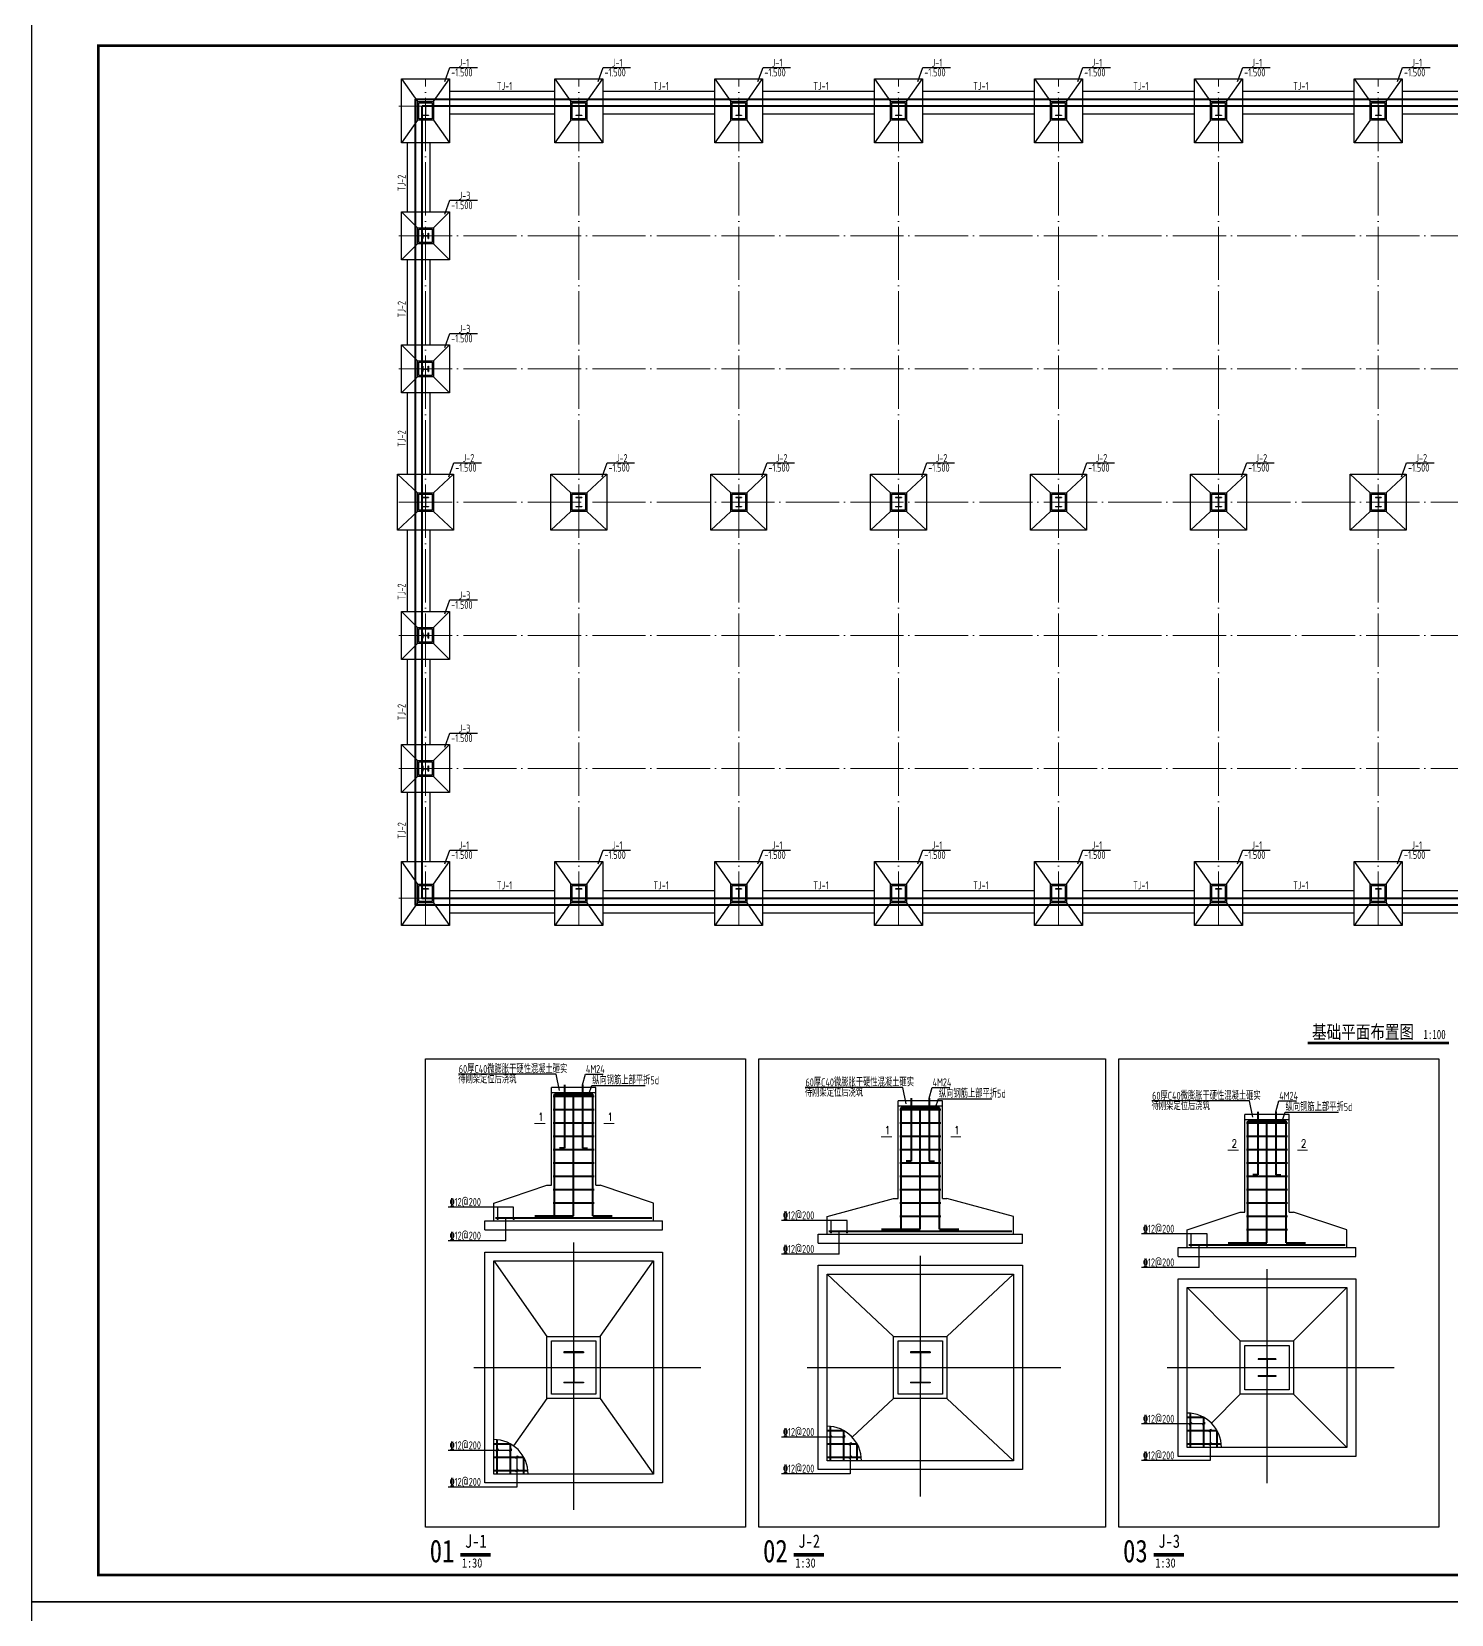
# Model space of a CAD drawing. Extents: x 4043574 to 4201224, y -1031091 to -644991.
# Drawn here: x 4043574 to 4096842, y -793966 to -734566 of the extents above; entities that cross this region are included whole.
import ezdxf

# ---------------------------------------------------------------- set-up
doc = ezdxf.new("R2010")
doc.units = 0
doc.header["$LTSCALE"] = 1000
doc.header["$MEASUREMENT"] = 0
doc.linetypes.add('DOTE', pattern=[2.42, 2, -0.2, 0.02, -0.2])
for name, color, linetype in [('DIM_SYMB', 3, 'Continuous'), ('PUB_TEXT', 7, 'Continuous'), ('PUB_TITLE', 4, 'Continuous'), ('WALL', 9, 'Continuous'), ('字符串标注', 253, 'Continuous'), ('层10', 253, 'Continuous'), ('柱构件', 2, 'Continuous'), ('楼板负筋文字', 7, 'Continuous'), ('轴线__点划线', 253, 'Continuous'), ('钢筋标注', 253, 'Continuous')]:
    doc.layers.add(name, color=color, linetype=linetype)
doc.layers.add('DOTE', color=1, linetype='DOTE', lineweight=13)
doc.styles.add('BIANHAO', font='SIMHEI.TTF', dxfattribs={"width": 0.8})
doc.styles.add('BILI', font='SIMHEI.TTF', dxfattribs={"width": 0.7, "height": 350})
doc.styles.add('GBSTYLE', font='SIMPLEX.shx', dxfattribs={"width": 0.7, "bigfont": 'HZTXT.shx'})
doc.styles.add('TSSD', font='tssdeng.shx', dxfattribs={"width": 0.7, "height": 300, "bigfont": 'tssdchn.shx'})
doc.styles.add('TUMING', font='SimSun.ttf', dxfattribs={"width": 0.8, "height": 400})

# ---------------------------------------------------------------- blocks, each defined once
blk = doc.blocks.new('J-2')
for points in [[(-1017, 3096, -1), (-993, 3096, -1)], [(-837, 3096, -1), (-813, 3096, -1)]]:
    blk.add_hatch(color=1).paths.add_polyline_path(points)
for p, q in [((-250, 3477, 0), (-250, 4577, 0)), ((250, 4577, 0), (-250, 4577, 0)), ((250, 4517, 0), (-250, 4517, 0)), ((250, 3477, 0), (250, 4577, 0)), ((-1050, 3277, 0), (-300, 3477, 0)), ((-300, 3477, 0), (-250, 3477, 0)), ((250, 3477, 0), (300, 3477, 0)), ((1050, 3277, 0), (300, 3477, 0)), ((-825, 3231, 0), (-1562, 3231, 0)), ((-1050, 3077, 0), (-1050, 3277, 0)), ((-1005, 3097, 0), (-1005, 3231, 0)), ((-825, 3097, 0), (-825, 3231, 0)), ((1050, 3077, 0), (1050, 3277, 0)), ((-1150, 2977, 0), (-1150, 3077, 0)), ((-1150, 3077, 0), (1150, 3077, 0)), ((-912, 2852, 0), (-912, 3109, 0)), ((1150, 2977, 0), (1150, 3077, 0)), ((-912, 2852, 0), (-1562, 2852, 0)), ((-1150, 2977, 0), (1150, 2977, 0)), ((-1050, 2626, 0), (-300, 1926, 0)), ((300, 1926, 0), (1050, 2626, 0)), ((-300, 1226, 0), (-766, 790, 0)), ((300, 1226, 0), (1050, 526, 0)), ((-996, 806, 0), (-1024, 778, 0)), ((-846, 806, 0), (-874, 778, 0)), ((-776, 730, 0), (-805, 702, 0)), ((-790, 731, 0), (-790, 379, 0)), ((-776, 580, 0), (-805, 552, 0))]:
    blk.add_line(p, q)
at = {"color": 1, "lineweight": 40}
for p, q in [((-230, 4480, 0), (230, 4480, 0)), ((-215, 3132, 0), (-215, 4502, 0)), ((-215, 4502, 0), (215, 4502, 0)), ((-101, 4607, 0), (-101, 3897, 0)), ((0, 3132, 0), (0, 4502, 0)), ((101, 4607, 0), (101, 3897, 0)), ((215, 3132, 0), (215, 4502, 0)), ((-230, 4330, 0), (230, 4330, 0)), ((-230, 4180, 0), (230, 4180, 0)), ((-230, 4030, 0), (230, 4030, 0)), ((-230, 3880, 0), (230, 3880, 0)), ((-101, 3897, 0), (-158, 3897, 0)), ((101, 3897, 0), (158, 3897, 0)), ((-230, 3730, 0), (230, 3730, 0)), ((-230, 3580, 0), (230, 3580, 0)), ((-230, 3430, 0), (230, 3430, 0)), ((-230, 3280, 0), (230, 3280, 0)), ((-1030, 3109, 0), (1032, 3109, 0)), ((-435, 3132, 0), (-215, 3132, 0)), ((-220, 3132, 0), (0, 3132, 0)), ((215, 3132, 0), (435, 3132, 0)), ((-1010, 526, 0), (-1010, 911, 0)), ((-1050, 866, 0), (-863, 866, 0)), ((-1050, 716, 0), (-712, 716, 0)), ((-860, 526, 0), (-860, 864, 0)), ((-1050, 566, 0), (-664, 566, 0)), ((-710, 526, 0), (-710, 712, 0))]:
    blk.add_line(p, q, dxfattribs=at)
at = {"ltscale": 50, "const_width": 11.3, "elevation": 0}
for points in [[(-441, 4173), (-320, 4173)], [(340, 4173), (460, 4173)]]:
    blk.add_lwpolyline(points, dxfattribs=at)
at = {"elevation": 0}
for points in [[(-300, 1926), (300, 1926), (300, 1226), (-300, 1226)], [(-250, 1876), (250, 1876), (250, 1276), (-250, 1276)]]:
    blk.add_lwpolyline(points, close=True, dxfattribs=at)
blk.add_arc((-1050, 526, 0), 388, 0, 90)
at = {"layer": '字符串标注'}
for p, q in [((-160, 4545, 0), (-195, 4728, 0)), ((101, 4607, 0), (135, 4728, 0)), ((172, 4502, 0), (205, 4602, 0))]:
    blk.add_line(p, q, dxfattribs=at)
at = {"layer": '层10', "elevation": 0}
for points in [[(-1150, 2726), (1150, 2726), (1150, 426), (-1150, 426)], [(-1050, 2626), (1050, 2626), (1050, 526), (-1050, 526)]]:
    blk.add_lwpolyline(points, close=True, dxfattribs=at)
at = {"layer": '柱构件'}
for p, q in [((110, 1751, 0), (-110, 1751, 0)), ((-110, 1751, 0), (110, 1751, 0)), ((-110, 1751, 0), (-110, 1741, 0)), ((-3, 1741, 0), (-110, 1741, 0)), ((-3, 1741, 0), (-3, 1411, 0)), ((110, 1741, 0), (3, 1741, 0)), ((3, 1741, 0), (3, 1411, 0)), ((110, 1751, 0), (110, 1741, 0)), ((-110, 1411, 0), (-3, 1411, 0)), ((-110, 1411, 0), (-110, 1401, 0)), ((110, 1401, 0), (-110, 1401, 0)), ((3, 1411, 0), (110, 1411, 0)), ((110, 1411, 0), (110, 1401, 0))]:
    blk.add_line(p, q, dxfattribs=at)
at = {"layer": '轴线__点划线', "color": 1, "ltscale": 0.05}
for p, q in [((0, 2833, 0), (0, 124, 0)), ((-1274, 1576, 0), (1583, 1576, 0))]:
    blk.add_line(p, q, dxfattribs=at)
at = {"layer": '钢筋标注'}
for p, q in [((-195, 4728, 0), (-1295, 4728, 0)), ((135, 4728, 0), (331, 4728, 0)), ((205, 4602, 0), (805, 4602, 0)), ((-847, 792, 0), (-1562, 792, 0)), ((-790, 379, 0), (-1562, 379, 0))]:
    blk.add_line(p, q, dxfattribs=at)
at = {"ltscale": 50, "style": 'GBSTYLE', "width": 0.8}
for p in [(-398, 4203, 0), (382, 4203, 0)]:
    blk.add_text('1', height=90, dxfattribs=at).set_placement(p)
at = {"layer": '钢筋标注', "style": 'TSSD', "width": 0.7}
for s, p in [('60厚C40微膨胀干硬性混凝土砸实', (-1293, 4741, 0)), ('4M24', (138, 4741, 0)), ('待刚架定位后浇筑', (-1299, 4626, 0)), ('纵向钢筋上部平折5d', (209, 4615, 0)), ('\x8412@200', (-1544, 3244, 0)), ('\x8412@200', (-1544, 2865, 0)), ('\x8412@200', (-1544, 804, 0)), ('\x8412@200', (-1544, 392, 0))]:
    blk.add_text(s, height=90, dxfattribs=at).set_placement(p)
blk = doc.blocks.new('J-1')
for points in [[(-867, 3396, -1), (-843, 3396, -1)], [(-687, 3396, -1), (-663, 3396, -1)]]:
    blk.add_hatch(color=1).paths.add_polyline_path(points)
for p, q in [((-250, 3777, 0), (-250, 4877, 0)), ((250, 4877, 0), (-250, 4877, 0)), ((250, 4817, 0), (-250, 4817, 0)), ((250, 3777, 0), (250, 4877, 0)), ((-900, 3577, 0), (-300, 3777, 0)), ((-300, 3777, 0), (-250, 3777, 0)), ((250, 3777, 0), (300, 3777, 0)), ((900, 3577, 0), (300, 3777, 0)), ((-900, 3377, 0), (-900, 3577, 0)), ((900, 3377, 0), (900, 3577, 0)), ((-675, 3531, 0), (-1412, 3531, 0)), ((-855, 3397, 0), (-855, 3531, 0)), ((-762, 3152, 0), (-762, 3409, 0)), ((-675, 3397, 0), (-675, 3531, 0)), ((-1000, 3277, 0), (-1000, 3377, 0)), ((-1000, 3377, 0), (1000, 3377, 0)), ((-1000, 3277, 0), (1000, 3277, 0)), ((1000, 3277, 0), (1000, 3377, 0)), ((-762, 3152, 0), (-1412, 3152, 0)), ((-900, 2926, 0), (-300, 2076, 0)), ((300, 2076, 0), (900, 2926, 0)), ((-300, 1376, 0), (-676, 843, 0)), ((300, 1376, 0), (900, 526, 0)), ((-846, 806, 0), (-874, 778, 0)), ((-696, 806, 0), (-724, 778, 0)), ((-626, 730, 0), (-655, 702, 0)), ((-640, 731, 0), (-640, 379, 0)), ((-626, 580, 0), (-655, 552, 0))]:
    blk.add_line(p, q)
at = {"color": 1, "lineweight": 40}
for p, q in [((-101, 4907, 0), (-101, 4197, 0)), ((101, 4907, 0), (101, 4197, 0)), ((-230, 4780, 0), (230, 4780, 0)), ((-215, 3432, 0), (-215, 4802, 0)), ((-215, 4802, 0), (215, 4802, 0)), ((0, 3432, 0), (0, 4802, 0)), ((215, 3432, 0), (215, 4802, 0)), ((-230, 4630, 0), (230, 4630, 0)), ((-230, 4480, 0), (230, 4480, 0)), ((-230, 4330, 0), (230, 4330, 0)), ((-230, 4180, 0), (230, 4180, 0)), ((-101, 4197, 0), (-158, 4197, 0)), ((101, 4197, 0), (158, 4197, 0)), ((-230, 4030, 0), (230, 4030, 0)), ((-230, 3880, 0), (230, 3880, 0)), ((-230, 3730, 0), (230, 3730, 0)), ((-230, 3580, 0), (230, 3580, 0)), ((-880, 3409, 0), (882, 3409, 0)), ((-435, 3432, 0), (-215, 3432, 0)), ((-220, 3432, 0), (0, 3432, 0)), ((215, 3432, 0), (435, 3432, 0)), ((-860, 526, 0), (-860, 911, 0)), ((-900, 866, 0), (-713, 866, 0)), ((-900, 716, 0), (-562, 716, 0)), ((-710, 526, 0), (-710, 864, 0)), ((-900, 566, 0), (-514, 566, 0)), ((-560, 526, 0), (-560, 712, 0))]:
    blk.add_line(p, q, dxfattribs=at)
at = {"ltscale": 50, "const_width": 11.3, "elevation": 0}
for points in [[(-441, 4473), (-320, 4473)], [(340, 4473), (460, 4473)]]:
    blk.add_lwpolyline(points, dxfattribs=at)
at = {"elevation": 0}
for points in [[(-300, 2076), (300, 2076), (300, 1376), (-300, 1376)], [(-250, 2026), (250, 2026), (250, 1426), (-250, 1426)]]:
    blk.add_lwpolyline(points, close=True, dxfattribs=at)
blk.add_arc((-900, 526, 0), 388, 0, 90)
at = {"layer": '字符串标注'}
for p, q in [((-160, 4845, 0), (-195, 5028, 0)), ((101, 4907, 0), (135, 5028, 0)), ((172, 4802, 0), (205, 4902, 0))]:
    blk.add_line(p, q, dxfattribs=at)
at = {"layer": '层10', "elevation": 0}
for points in [[(-1000, 3026), (1000, 3026), (1000, 426), (-1000, 426)], [(-900, 2926), (900, 2926), (900, 526), (-900, 526)]]:
    blk.add_lwpolyline(points, close=True, dxfattribs=at)
at = {"layer": '柱构件'}
for p, q in [((110, 1901, 0), (-110, 1901, 0)), ((-110, 1901, 0), (110, 1901, 0)), ((-110, 1901, 0), (-110, 1891, 0)), ((-3, 1891, 0), (-110, 1891, 0)), ((-3, 1891, 0), (-3, 1561, 0)), ((110, 1891, 0), (3, 1891, 0)), ((3, 1891, 0), (3, 1561, 0)), ((110, 1901, 0), (110, 1891, 0)), ((-110, 1561, 0), (-3, 1561, 0)), ((-110, 1561, 0), (-110, 1551, 0)), ((110, 1551, 0), (-110, 1551, 0)), ((3, 1561, 0), (110, 1561, 0)), ((110, 1561, 0), (110, 1551, 0))]:
    blk.add_line(p, q, dxfattribs=at)
at = {"layer": '轴线__点划线', "color": 1, "ltscale": 0.05}
for p, q in [((0, 3133, 0), (0, 124, 0)), ((-1124, 1726, 0), (1433, 1726, 0))]:
    blk.add_line(p, q, dxfattribs=at)
at = {"layer": '钢筋标注'}
for p, q in [((-195, 5028, 0), (-1295, 5028, 0)), ((135, 5028, 0), (331, 5028, 0)), ((205, 4902, 0), (805, 4902, 0)), ((-697, 792, 0), (-1412, 792, 0)), ((-640, 379, 0), (-1412, 379, 0))]:
    blk.add_line(p, q, dxfattribs=at)
at = {"ltscale": 50, "style": 'GBSTYLE', "width": 0.8}
for p in [(-398, 4503, 0), (382, 4503, 0)]:
    blk.add_text('1', height=90, dxfattribs=at).set_placement(p)
at = {"layer": '钢筋标注', "style": 'TSSD', "width": 0.7}
for s, p in [('待刚架定位后浇筑', (-1299, 4926, 0)), ('60厚C40微膨胀干硬性混凝土砸实', (-1293, 5041, 0)), ('4M24', (138, 5041, 0)), ('纵向钢筋上部平折5d', (209, 4915, 0)), ('\x8412@200', (-1394, 3544, 0)), ('\x8412@200', (-1394, 3165, 0)), ('\x8412@200', (-1394, 804, 0)), ('\x8412@200', (-1394, 392, 0))]:
    blk.add_text(s, height=90, dxfattribs=at).set_placement(p)
blk = doc.blocks.new('J-3')
for points in [[(-867, 2796, -1), (-843, 2796, -1)], [(-687, 2796, -1), (-663, 2796, -1)]]:
    blk.add_hatch(color=1).paths.add_polyline_path(points)
at = {"color": 1, "lineweight": 40}
for p, q in [((-101, 4307, 0), (-101, 3597, 0)), ((101, 4307, 0), (101, 3597, 0)), ((-230, 4180, 0), (230, 4180, 0)), ((-215, 2832, 0), (-215, 4202, 0)), ((-215, 4202, 0), (215, 4202, 0)), ((0, 2832, 0), (0, 4202, 0)), ((215, 2832, 0), (215, 4202, 0)), ((-230, 4030, 0), (230, 4030, 0)), ((-230, 3880, 0), (230, 3880, 0)), ((-230, 3730, 0), (230, 3730, 0)), ((-230, 3580, 0), (230, 3580, 0)), ((-101, 3597, 0), (-158, 3597, 0)), ((101, 3597, 0), (158, 3597, 0)), ((-230, 3430, 0), (230, 3430, 0)), ((-230, 3280, 0), (230, 3280, 0)), ((-230, 3130, 0), (230, 3130, 0)), ((-230, 2980, 0), (230, 2980, 0)), ((-880, 2809, 0), (882, 2809, 0)), ((-435, 2832, 0), (-215, 2832, 0)), ((-220, 2832, 0), (0, 2832, 0)), ((215, 2832, 0), (435, 2832, 0)), ((-860, 526, 0), (-860, 911, 0)), ((-900, 866, 0), (-713, 866, 0)), ((-900, 716, 0), (-562, 716, 0)), ((-710, 526, 0), (-710, 864, 0)), ((-900, 566, 0), (-514, 566, 0)), ((-560, 526, 0), (-560, 712, 0))]:
    blk.add_line(p, q, dxfattribs=at)
for p, q in [((-250, 3177, 0), (-250, 4277, 0)), ((250, 4277, 0), (-250, 4277, 0)), ((250, 4217, 0), (-250, 4217, 0)), ((250, 3177, 0), (250, 4277, 0)), ((-900, 2977, 0), (-300, 3177, 0)), ((-300, 3177, 0), (-250, 3177, 0)), ((250, 3177, 0), (300, 3177, 0)), ((900, 2977, 0), (300, 3177, 0)), ((-675, 2931, 0), (-1412, 2931, 0)), ((-900, 2777, 0), (-900, 2977, 0)), ((-855, 2797, 0), (-855, 2931, 0)), ((-675, 2797, 0), (-675, 2931, 0)), ((900, 2777, 0), (900, 2977, 0)), ((-1000, 2677, 0), (-1000, 2777, 0)), ((-1000, 2777, 0), (1000, 2777, 0)), ((-1000, 2677, 0), (1000, 2677, 0)), ((-762, 2552, 0), (-762, 2809, 0)), ((1000, 2677, 0), (1000, 2777, 0)), ((-762, 2552, 0), (-1412, 2552, 0)), ((-900, 2326, 0), (-300, 1726, 0)), ((300, 1726, 0), (900, 2326, 0)), ((-300, 1126, 0), (-626, 800, 0)), ((300, 1126, 0), (900, 526, 0)), ((-846, 806, 0), (-874, 778, 0)), ((-696, 806, 0), (-724, 778, 0)), ((-626, 730, 0), (-655, 702, 0)), ((-640, 731, 0), (-640, 379, 0)), ((-626, 580, 0), (-655, 552, 0))]:
    blk.add_line(p, q)
at = {"ltscale": 50, "const_width": 11.3, "elevation": 0}
for points in [[(-441, 3873), (-320, 3873)], [(340, 3873), (460, 3873)]]:
    blk.add_lwpolyline(points, dxfattribs=at)
at = {"elevation": 0}
for points in [[(-300, 1726), (300, 1726), (300, 1126), (-300, 1126)], [(-250, 1676), (250, 1676), (250, 1176), (-250, 1176)]]:
    blk.add_lwpolyline(points, close=True, dxfattribs=at)
blk.add_arc((-900, 526, 0), 388, 0, 90)
at = {"layer": '字符串标注'}
for p, q in [((-160, 4245, 0), (-195, 4428, 0)), ((101, 4307, 0), (135, 4428, 0)), ((172, 4202, 0), (205, 4302, 0))]:
    blk.add_line(p, q, dxfattribs=at)
at = {"layer": '层10', "elevation": 0}
for points in [[(-1000, 2426), (1000, 2426), (1000, 426), (-1000, 426)], [(-900, 2326), (900, 2326), (900, 526), (-900, 526)]]:
    blk.add_lwpolyline(points, close=True, dxfattribs=at)
at = {"layer": '柱构件'}
for p, q in [((100, 1526, 0), (-100, 1526, 0)), ((-100, 1526, 0), (100, 1526, 0)), ((-100, 1526, 0), (-100, 1516, 0)), ((-3, 1516, 0), (-100, 1516, 0)), ((-3, 1516, 0), (-3, 1336, 0)), ((100, 1516, 0), (3, 1516, 0)), ((3, 1516, 0), (3, 1336, 0)), ((100, 1526, 0), (100, 1516, 0)), ((-100, 1336, 0), (-3, 1336, 0)), ((-100, 1336, 0), (-100, 1326, 0)), ((100, 1326, 0), (-100, 1326, 0)), ((3, 1336, 0), (100, 1336, 0)), ((100, 1336, 0), (100, 1326, 0))]:
    blk.add_line(p, q, dxfattribs=at)
at = {"layer": '轴线__点划线', "color": 1, "ltscale": 0.05}
for p, q in [((0, 2533, 0), (0, 124, 0)), ((-1124, 1426, 0), (1433, 1426, 0))]:
    blk.add_line(p, q, dxfattribs=at)
at = {"layer": '钢筋标注'}
for p, q in [((-195, 4428, 0), (-1295, 4428, 0)), ((135, 4428, 0), (331, 4428, 0)), ((205, 4302, 0), (805, 4302, 0)), ((-697, 792, 0), (-1412, 792, 0)), ((-640, 379, 0), (-1412, 379, 0))]:
    blk.add_line(p, q, dxfattribs=at)
at = {"ltscale": 50, "style": 'GBSTYLE', "width": 0.8}
for p in [(-398, 3903, 0), (382, 3903, 0)]:
    blk.add_text('2', height=90, dxfattribs=at).set_placement(p)
at = {"layer": '钢筋标注', "style": 'TSSD', "width": 0.7}
for s, p in [('60厚C40微膨胀干硬性混凝土砸实', (-1293, 4441, 0)), ('4M24', (138, 4441, 0)), ('待刚架定位后浇筑', (-1299, 4326, 0)), ('纵向钢筋上部平折5d', (209, 4315, 0)), ('\x8412@200', (-1394, 2944, 0)), ('\x8412@200', (-1394, 2565, 0)), ('\x8412@200', (-1394, 804, 0)), ('\x8412@200', (-1394, 392, 0))]:
    blk.add_text(s, height=90, dxfattribs=at).set_placement(p)

msp = doc.modelspace()

# ---------------------------------------------------------------- linework, layer by layer
for p, q in [((4059074, -736434), (4059265, -735911)), ((4059265, -735911), (4060298, -735911)), ((4064824, -736434), (4065015, -735911)), ((4065015, -735911), (4066048, -735911)), ((4070824, -736434), (4071015, -735911)), ((4071015, -735911), (4072048, -735911)), ((4076824, -736434), (4077015, -735911)), ((4077015, -735911), (4078048, -735911)), ((4082824, -736434), (4083015, -735911)), ((4083015, -735911), (4084048, -735911)), ((4088824, -736434), (4089015, -735911)), ((4089015, -735911), (4090048, -735911)), ((4094824, -736434), (4095015, -735911)), ((4095015, -735911), (4096048, -735911)), ((4057452, -736341), (4058052, -737191)), ((4058652, -737191), (4059252, -736341)), ((4063202, -736341), (4063802, -737191)), ((4064402, -737191), (4065002, -736341)), ((4069202, -736341), (4069802, -737191)), ((4070402, -737191), (4071002, -736341)), ((4075202, -736341), (4075802, -737191)), ((4076402, -737191), (4077002, -736341)), ((4081202, -736341), (4081802, -737191)), ((4082402, -737191), (4083002, -736341)), ((4087202, -736341), (4087802, -737191)), ((4088402, -737191), (4089002, -736341)), ((4093202, -736341), (4093802, -737191)), ((4094402, -737191), (4095002, -736341)), ((4058052, -737891), (4057452, -738741)), ((4058652, -737891), (4059252, -738741)), ((4063802, -737891), (4063202, -738741)), ((4064402, -737891), (4065002, -738741)), ((4069802, -737891), (4069202, -738741)), ((4070402, -737891), (4071002, -738741)), ((4075802, -737891), (4075202, -738741)), ((4076402, -737891), (4077002, -738741)), ((4081802, -737891), (4081202, -738741)), ((4082402, -737891), (4083002, -738741)), ((4087802, -737891), (4087202, -738741)), ((4088402, -737891), (4089002, -738741)), ((4093802, -737891), (4093202, -738741)), ((4094402, -737891), (4095002, -738741)), ((4059074, -741419), (4059265, -740896)), ((4059265, -740896), (4060298, -740896)), ((4058052, -741926), (4057452, -741326)), ((4058652, -741926), (4059252, -741326)), ((4057452, -743126), (4058052, -742526)), ((4058652, -742526), (4059252, -743126)), ((4059074, -746419), (4059265, -745896)), ((4059265, -745896), (4060298, -745896)), ((4058052, -746926), (4057452, -746326)), ((4058652, -746926), (4059252, -746326)), ((4057452, -748126), (4058052, -747526)), ((4058652, -747526), (4059252, -748126)), ((4059224, -751269), (4059415, -750746)), ((4059415, -750746), (4060448, -750746)), ((4064974, -751269), (4065165, -750746)), ((4065165, -750746), (4066198, -750746)), ((4070974, -751269), (4071165, -750746)), ((4071165, -750746), (4072198, -750746)), ((4076974, -751269), (4077165, -750746)), ((4077165, -750746), (4078198, -750746)), ((4082974, -751269), (4083165, -750746)), ((4083165, -750746), (4084198, -750746)), ((4088974, -751269), (4089165, -750746)), ((4089165, -750746), (4090198, -750746)), ((4094974, -751269), (4095165, -750746)), ((4095165, -750746), (4096198, -750746)), ((4057302, -751176), (4058052, -751876)), ((4058652, -751876), (4059402, -751176)), ((4063052, -751176), (4063802, -751876)), ((4064402, -751876), (4065152, -751176)), ((4069052, -751176), (4069802, -751876)), ((4070402, -751876), (4071152, -751176)), ((4075052, -751176), (4075802, -751876)), ((4076402, -751876), (4077152, -751176)), ((4081052, -751176), (4081802, -751876)), ((4082402, -751876), (4083152, -751176)), ((4087052, -751176), (4087802, -751876)), ((4088402, -751876), (4089152, -751176)), ((4093052, -751176), (4093802, -751876)), ((4094402, -751876), (4095152, -751176)), ((4058052, -752576), (4057302, -753276)), ((4058652, -752576), (4059402, -753276)), ((4063802, -752576), (4063052, -753276)), ((4064402, -752576), (4065152, -753276)), ((4069802, -752576), (4069052, -753276)), ((4070402, -752576), (4071152, -753276)), ((4075802, -752576), (4075052, -753276)), ((4076402, -752576), (4077152, -753276)), ((4081802, -752576), (4081052, -753276)), ((4082402, -752576), (4083152, -753276)), ((4087802, -752576), (4087052, -753276)), ((4088402, -752576), (4089152, -753276)), ((4093802, -752576), (4093052, -753276)), ((4094402, -752576), (4095152, -753276)), ((4059074, -756419), (4059265, -755896)), ((4059265, -755896), (4060298, -755896)), ((4058052, -756926), (4057452, -756326)), ((4058652, -756926), (4059252, -756326)), ((4057452, -758126), (4058052, -757526)), ((4058652, -757526), (4059252, -758126)), ((4059074, -761419), (4059265, -760896)), ((4059265, -760896), (4060298, -760896)), ((4058052, -761926), (4057452, -761326)), ((4058652, -761926), (4059252, -761326)), ((4057452, -763126), (4058052, -762526)), ((4058652, -762526), (4059252, -763126)), ((4059074, -765804), (4059265, -765281)), ((4059265, -765281), (4060298, -765281)), ((4064824, -765804), (4065015, -765281)), ((4065015, -765281), (4066048, -765281)), ((4070824, -765804), (4071015, -765281)), ((4071015, -765281), (4072048, -765281)), ((4076824, -765804), (4077015, -765281)), ((4077015, -765281), (4078048, -765281)), ((4082824, -765804), (4083015, -765281)), ((4083015, -765281), (4084048, -765281)), ((4088824, -765804), (4089015, -765281)), ((4089015, -765281), (4090048, -765281)), ((4094824, -765804), (4095015, -765281)), ((4095015, -765281), (4096048, -765281)), ((4057452, -765711), (4058052, -766561)), ((4058652, -766561), (4059252, -765711)), ((4063202, -765711), (4063802, -766561)), ((4064402, -766561), (4065002, -765711)), ((4069202, -765711), (4069802, -766561)), ((4070402, -766561), (4071002, -765711)), ((4075202, -765711), (4075802, -766561)), ((4076402, -766561), (4077002, -765711)), ((4081202, -765711), (4081802, -766561)), ((4082402, -766561), (4083002, -765711)), ((4087202, -765711), (4087802, -766561)), ((4088402, -766561), (4089002, -765711)), ((4093202, -765711), (4093802, -766561)), ((4094402, -766561), (4095002, -765711)), ((4058052, -767261), (4057452, -768111)), ((4058652, -767261), (4059252, -768111)), ((4063802, -767261), (4063202, -768111)), ((4064402, -767261), (4065002, -768111)), ((4069802, -767261), (4069202, -768111)), ((4070402, -767261), (4071002, -768111)), ((4075802, -767261), (4075202, -768111)), ((4076402, -767261), (4077002, -768111)), ((4081802, -767261), (4081202, -768111)), ((4082402, -767261), (4083002, -768111)), ((4087802, -767261), (4087202, -768111)), ((4088402, -767261), (4089002, -768111)), ((4093802, -767261), (4093202, -768111)), ((4094402, -767261), (4095002, -768111))]:
    msp.add_line(p, q)
for points in [[(4058052, -737191), (4058652, -737191), (4058652, -737891), (4058052, -737891)], [(4058102, -737241), (4058602, -737241), (4058602, -737841), (4058102, -737841)], [(4063802, -737191), (4064402, -737191), (4064402, -737891), (4063802, -737891)], [(4063852, -737241), (4064352, -737241), (4064352, -737841), (4063852, -737841)], [(4069802, -737191), (4070402, -737191), (4070402, -737891), (4069802, -737891)], [(4069852, -737241), (4070352, -737241), (4070352, -737841), (4069852, -737841)], [(4075802, -737191), (4076402, -737191), (4076402, -737891), (4075802, -737891)], [(4075852, -737241), (4076352, -737241), (4076352, -737841), (4075852, -737841)], [(4081802, -737191), (4082402, -737191), (4082402, -737891), (4081802, -737891)], [(4081852, -737241), (4082352, -737241), (4082352, -737841), (4081852, -737841)], [(4087802, -737191), (4088402, -737191), (4088402, -737891), (4087802, -737891)], [(4087852, -737241), (4088352, -737241), (4088352, -737841), (4087852, -737841)], [(4093802, -737191), (4094402, -737191), (4094402, -737891), (4093802, -737891)], [(4093852, -737241), (4094352, -737241), (4094352, -737841), (4093852, -737841)], [(4058052, -742526), (4058052, -741926), (4058652, -741926), (4058652, -742526)], [(4058102, -742476), (4058102, -741976), (4058602, -741976), (4058602, -742476)], [(4058052, -747526), (4058052, -746926), (4058652, -746926), (4058652, -747526)], [(4058102, -747476), (4058102, -746976), (4058602, -746976), (4058602, -747476)], [(4058052, -751876), (4058652, -751876), (4058652, -752576), (4058052, -752576)], [(4058102, -751926), (4058602, -751926), (4058602, -752526), (4058102, -752526)], [(4063802, -751876), (4064402, -751876), (4064402, -752576), (4063802, -752576)], [(4063852, -751926), (4064352, -751926), (4064352, -752526), (4063852, -752526)], [(4069802, -751876), (4070402, -751876), (4070402, -752576), (4069802, -752576)], [(4069852, -751926), (4070352, -751926), (4070352, -752526), (4069852, -752526)], [(4075802, -751876), (4076402, -751876), (4076402, -752576), (4075802, -752576)], [(4075852, -751926), (4076352, -751926), (4076352, -752526), (4075852, -752526)], [(4081802, -751876), (4082402, -751876), (4082402, -752576), (4081802, -752576)], [(4081852, -751926), (4082352, -751926), (4082352, -752526), (4081852, -752526)], [(4087802, -751876), (4088402, -751876), (4088402, -752576), (4087802, -752576)], [(4087852, -751926), (4088352, -751926), (4088352, -752526), (4087852, -752526)], [(4093802, -751876), (4094402, -751876), (4094402, -752576), (4093802, -752576)], [(4093852, -751926), (4094352, -751926), (4094352, -752526), (4093852, -752526)], [(4058052, -757526), (4058052, -756926), (4058652, -756926), (4058652, -757526)], [(4058102, -757476), (4058102, -756976), (4058602, -756976), (4058602, -757476)], [(4058052, -762526), (4058052, -761926), (4058652, -761926), (4058652, -762526)], [(4058102, -762476), (4058102, -761976), (4058602, -761976), (4058602, -762476)], [(4058052, -766561), (4058652, -766561), (4058652, -767261), (4058052, -767261)], [(4058102, -766611), (4058602, -766611), (4058602, -767211), (4058102, -767211)], [(4063802, -766561), (4064402, -766561), (4064402, -767261), (4063802, -767261)], [(4063852, -766611), (4064352, -766611), (4064352, -767211), (4063852, -767211)], [(4069802, -766561), (4070402, -766561), (4070402, -767261), (4069802, -767261)], [(4069852, -766611), (4070352, -766611), (4070352, -767211), (4069852, -767211)], [(4075802, -766561), (4076402, -766561), (4076402, -767261), (4075802, -767261)], [(4075852, -766611), (4076352, -766611), (4076352, -767211), (4075852, -767211)], [(4081802, -766561), (4082402, -766561), (4082402, -767261), (4081802, -767261)], [(4081852, -766611), (4082352, -766611), (4082352, -767211), (4081852, -767211)], [(4087802, -766561), (4088402, -766561), (4088402, -767261), (4087802, -767261)], [(4087852, -766611), (4088352, -766611), (4088352, -767211), (4087852, -767211)], [(4093802, -766561), (4094402, -766561), (4094402, -767261), (4093802, -767261)], [(4093852, -766611), (4094352, -766611), (4094352, -767211), (4093852, -767211)]]:
    msp.add_lwpolyline(points, close=True)
at = {"linetype": 'ByBlock', "ltscale": 0.01}
for points in [[(4058352, -773115), (4070359, -773115), (4070359, -790691), (4058352, -790691)], [(4070859, -773115), (4083867, -773115), (4083867, -790691), (4070859, -790691)], [(4084367, -773115), (4096375, -773115), (4096375, -790691), (4084367, -790691)]]:
    msp.add_lwpolyline(points, close=True, dxfattribs=at)
at = {"layer": 'DIM_SYMB', "color": 3}
for points, const_width in [([(4091445, -772522), (4096759, -772522)], 100), ([(4059655, -791733), (4060792, -791733)], 143), ([(4072163, -791733), (4073299, -791733)], 143), ([(4085671, -791733), (4086807, -791733)], 143)]:
    msp.add_lwpolyline(points, dxfattribs=dict(at, const_width=const_width))
at = {"layer": 'DOTE'}
for p, q in [((4058352, -768086), (4058352, -736366)), ((4064102, -768086), (4064102, -736366)), ((4070102, -768086), (4070102, -736366)), ((4076102, -768086), (4076102, -736366)), ((4082102, -768086), (4082102, -736366)), ((4088102, -768086), (4088102, -736366)), ((4094102, -768086), (4094102, -736366)), ((4057352, -737366), (4130852, -737366)), ((4057352, -742226), (4130852, -742226)), ((4057352, -747226), (4130852, -747226)), ((4057352, -752226), (4130852, -752226)), ((4057352, -757226), (4130852, -757226)), ((4057352, -762226), (4130852, -762226)), ((4057352, -767086), (4130852, -767086))]:
    msp.add_line(p, q, dxfattribs=at)
at = {"layer": 'PUB_TITLE'}
for points in [[(4043574, -793491), (4148674, -793491), (4148674, -734091), (4043574, -734091)], [(4043574, -852891), (4148674, -852891), (4148674, -793491), (4043574, -793491)]]:
    msp.add_lwpolyline(points, close=True, dxfattribs=at)
at = {"layer": 'PUB_TITLE', "const_width": 100}
msp.add_lwpolyline([(4046074, -792491), (4147674, -792491), (4147674, -735091), (4046074, -735091)], close=True, dxfattribs=at)
at = {"layer": 'WALL', "lineweight": 40}
for points in [[(4057982, -737106), (4130222, -737106), (4130222, -767346), (4057982, -767346)], [(4058222, -737346), (4129982, -737346), (4129982, -767106), (4058222, -767106)]]:
    msp.add_lwpolyline(points, close=True, dxfattribs=at)
at = {"layer": '层10'}
for points in [[(4057452, -736341), (4059252, -736341), (4059252, -738741), (4057452, -738741)], [(4063202, -736341), (4065002, -736341), (4065002, -738741), (4063202, -738741)], [(4069202, -736341), (4071002, -736341), (4071002, -738741), (4069202, -738741)], [(4075202, -736341), (4077002, -736341), (4077002, -738741), (4075202, -738741)], [(4081202, -736341), (4083002, -736341), (4083002, -738741), (4081202, -738741)], [(4087202, -736341), (4089002, -736341), (4089002, -738741), (4087202, -738741)], [(4093202, -736341), (4095002, -736341), (4095002, -738741), (4093202, -738741)], [(4057452, -743126), (4057452, -741326), (4059252, -741326), (4059252, -743126)], [(4057452, -748126), (4057452, -746326), (4059252, -746326), (4059252, -748126)], [(4057302, -751176), (4059402, -751176), (4059402, -753276), (4057302, -753276)], [(4063052, -751176), (4065152, -751176), (4065152, -753276), (4063052, -753276)], [(4069052, -751176), (4071152, -751176), (4071152, -753276), (4069052, -753276)], [(4075052, -751176), (4077152, -751176), (4077152, -753276), (4075052, -753276)], [(4081052, -751176), (4083152, -751176), (4083152, -753276), (4081052, -753276)], [(4087052, -751176), (4089152, -751176), (4089152, -753276), (4087052, -753276)], [(4093052, -751176), (4095152, -751176), (4095152, -753276), (4093052, -753276)], [(4057452, -758126), (4057452, -756326), (4059252, -756326), (4059252, -758126)], [(4057452, -763126), (4057452, -761326), (4059252, -761326), (4059252, -763126)], [(4057452, -765711), (4059252, -765711), (4059252, -768111), (4057452, -768111)], [(4063202, -765711), (4065002, -765711), (4065002, -768111), (4063202, -768111)], [(4069202, -765711), (4071002, -765711), (4071002, -768111), (4069202, -768111)], [(4075202, -765711), (4077002, -765711), (4077002, -768111), (4075202, -768111)], [(4081202, -765711), (4083002, -765711), (4083002, -768111), (4081202, -768111)], [(4087202, -765711), (4089002, -765711), (4089002, -768111), (4087202, -768111)], [(4093202, -765711), (4095002, -765711), (4095002, -768111), (4093202, -768111)]]:
    msp.add_lwpolyline(points, close=True, dxfattribs=at)
for points in [[(4059252, -736806), (4063202, -736806)], [(4065002, -736806), (4069202, -736806)], [(4071002, -736806), (4075202, -736806)], [(4077002, -736806), (4081202, -736806)], [(4083002, -736806), (4087202, -736806)], [(4089002, -736806), (4093202, -736806)], [(4095002, -736806), (4099202, -736806)], [(4059252, -737646), (4063202, -737646)], [(4065002, -737646), (4069202, -737646)], [(4071002, -737646), (4075202, -737646)], [(4077002, -737646), (4081202, -737646)], [(4083002, -737646), (4087202, -737646)], [(4089002, -737646), (4093202, -737646)], [(4095002, -737646), (4099202, -737646)], [(4057682, -741326), (4057682, -738741)], [(4058522, -741326), (4058522, -738741)], [(4057682, -746326), (4057682, -743126)], [(4058522, -746326), (4058522, -743126)], [(4057682, -751176), (4057682, -748126)], [(4058522, -751176), (4058522, -748126)], [(4057682, -756326), (4057682, -753276)], [(4058522, -756326), (4058522, -753276)], [(4057682, -761326), (4057682, -758126)], [(4058522, -761326), (4058522, -758126)], [(4057682, -765711), (4057682, -763126)], [(4058522, -765711), (4058522, -763126)], [(4063202, -766806), (4059252, -766806)], [(4069202, -766806), (4065002, -766806)], [(4075202, -766806), (4071002, -766806)], [(4081202, -766806), (4077002, -766806)], [(4087202, -766806), (4083002, -766806)], [(4093202, -766806), (4089002, -766806)], [(4099202, -766806), (4095002, -766806)], [(4063202, -767646), (4059252, -767646)], [(4069202, -767646), (4065002, -767646)], [(4075202, -767646), (4071002, -767646)], [(4081202, -767646), (4077002, -767646)], [(4087202, -767646), (4083002, -767646)], [(4093202, -767646), (4089002, -767646)], [(4099202, -767646), (4095002, -767646)]]:
    msp.add_lwpolyline(points, dxfattribs=at)
at = {"layer": '柱构件'}
for p, q in [((4058462, -737366), (4058242, -737366)), ((4058242, -737366), (4058462, -737366)), ((4058242, -737366), (4058242, -737376)), ((4058349, -737376), (4058242, -737376)), ((4058242, -737706), (4058349, -737706)), ((4058242, -737706), (4058242, -737716)), ((4058462, -737716), (4058242, -737716)), ((4058349, -737376), (4058349, -737706)), ((4058462, -737376), (4058355, -737376)), ((4058355, -737376), (4058355, -737706)), ((4058355, -737706), (4058462, -737706)), ((4058462, -737366), (4058462, -737376)), ((4058462, -737706), (4058462, -737716)), ((4064212, -737366), (4063992, -737366)), ((4063992, -737366), (4064212, -737366)), ((4063992, -737366), (4063992, -737376)), ((4064099, -737376), (4063992, -737376)), ((4063992, -737706), (4064099, -737706)), ((4063992, -737706), (4063992, -737716)), ((4064212, -737716), (4063992, -737716)), ((4064099, -737376), (4064099, -737706)), ((4064212, -737376), (4064105, -737376)), ((4064105, -737376), (4064105, -737706)), ((4064105, -737706), (4064212, -737706)), ((4064212, -737366), (4064212, -737376)), ((4064212, -737706), (4064212, -737716)), ((4070212, -737366), (4069992, -737366)), ((4069992, -737366), (4070212, -737366)), ((4069992, -737366), (4069992, -737376)), ((4070099, -737376), (4069992, -737376)), ((4069992, -737706), (4070099, -737706)), ((4069992, -737706), (4069992, -737716)), ((4070212, -737716), (4069992, -737716)), ((4070099, -737376), (4070099, -737706)), ((4070212, -737376), (4070105, -737376)), ((4070105, -737376), (4070105, -737706)), ((4070105, -737706), (4070212, -737706)), ((4070212, -737366), (4070212, -737376)), ((4070212, -737706), (4070212, -737716)), ((4076212, -737366), (4075992, -737366)), ((4075992, -737366), (4076212, -737366)), ((4075992, -737366), (4075992, -737376)), ((4076099, -737376), (4075992, -737376)), ((4075992, -737706), (4076099, -737706)), ((4075992, -737706), (4075992, -737716)), ((4076212, -737716), (4075992, -737716)), ((4076099, -737376), (4076099, -737706)), ((4076212, -737376), (4076105, -737376)), ((4076105, -737376), (4076105, -737706)), ((4076105, -737706), (4076212, -737706)), ((4076212, -737366), (4076212, -737376)), ((4076212, -737706), (4076212, -737716)), ((4082212, -737366), (4081992, -737366)), ((4081992, -737366), (4082212, -737366)), ((4081992, -737366), (4081992, -737376)), ((4082099, -737376), (4081992, -737376)), ((4081992, -737706), (4082099, -737706)), ((4081992, -737706), (4081992, -737716)), ((4082212, -737716), (4081992, -737716)), ((4082099, -737376), (4082099, -737706)), ((4082212, -737376), (4082105, -737376)), ((4082105, -737376), (4082105, -737706)), ((4082105, -737706), (4082212, -737706)), ((4082212, -737366), (4082212, -737376)), ((4082212, -737706), (4082212, -737716)), ((4088212, -737366), (4087992, -737366)), ((4087992, -737366), (4088212, -737366)), ((4087992, -737366), (4087992, -737376)), ((4088099, -737376), (4087992, -737376)), ((4087992, -737706), (4088099, -737706)), ((4087992, -737706), (4087992, -737716)), ((4088212, -737716), (4087992, -737716)), ((4088099, -737376), (4088099, -737706)), ((4088212, -737376), (4088105, -737376)), ((4088105, -737376), (4088105, -737706)), ((4088105, -737706), (4088212, -737706)), ((4088212, -737366), (4088212, -737376)), ((4088212, -737706), (4088212, -737716)), ((4094212, -737366), (4093992, -737366)), ((4093992, -737366), (4094212, -737366)), ((4093992, -737366), (4093992, -737376)), ((4094099, -737376), (4093992, -737376)), ((4093992, -737706), (4094099, -737706)), ((4093992, -737706), (4093992, -737716)), ((4094212, -737716), (4093992, -737716)), ((4094099, -737376), (4094099, -737706)), ((4094212, -737376), (4094105, -737376)), ((4094105, -737376), (4094105, -737706)), ((4094105, -737706), (4094212, -737706)), ((4094212, -737366), (4094212, -737376)), ((4094212, -737706), (4094212, -737716)), ((4058242, -742126), (4058242, -742326)), ((4058242, -742126), (4058252, -742126)), ((4058242, -742326), (4058242, -742126)), ((4058242, -742326), (4058252, -742326)), ((4058252, -742126), (4058252, -742223)), ((4058252, -742223), (4058452, -742223)), ((4058252, -742229), (4058252, -742326)), ((4058252, -742229), (4058452, -742229)), ((4058452, -742126), (4058462, -742126)), ((4058452, -742223), (4058452, -742126)), ((4058452, -742326), (4058452, -742229)), ((4058452, -742326), (4058462, -742326)), ((4058462, -742126), (4058462, -742326)), ((4058242, -747126), (4058242, -747326)), ((4058242, -747126), (4058252, -747126)), ((4058242, -747326), (4058242, -747126)), ((4058252, -747126), (4058252, -747223)), ((4058252, -747223), (4058452, -747223)), ((4058252, -747229), (4058252, -747326)), ((4058252, -747229), (4058452, -747229)), ((4058452, -747126), (4058462, -747126)), ((4058452, -747223), (4058452, -747126)), ((4058452, -747326), (4058452, -747229)), ((4058462, -747126), (4058462, -747326)), ((4058242, -747326), (4058252, -747326)), ((4058452, -747326), (4058462, -747326)), ((4058462, -752051), (4058242, -752051)), ((4058242, -752051), (4058462, -752051)), ((4058242, -752051), (4058242, -752061)), ((4058349, -752061), (4058242, -752061)), ((4058242, -752391), (4058349, -752391)), ((4058242, -752391), (4058242, -752401)), ((4058462, -752401), (4058242, -752401)), ((4058349, -752061), (4058349, -752391)), ((4058462, -752061), (4058355, -752061)), ((4058355, -752061), (4058355, -752391)), ((4058355, -752391), (4058462, -752391)), ((4058462, -752051), (4058462, -752061)), ((4058462, -752391), (4058462, -752401)), ((4064212, -752051), (4063992, -752051)), ((4063992, -752051), (4064212, -752051)), ((4063992, -752051), (4063992, -752061)), ((4064099, -752061), (4063992, -752061)), ((4063992, -752391), (4064099, -752391)), ((4063992, -752391), (4063992, -752401)), ((4064212, -752401), (4063992, -752401)), ((4064099, -752061), (4064099, -752391)), ((4064212, -752061), (4064105, -752061)), ((4064105, -752061), (4064105, -752391)), ((4064105, -752391), (4064212, -752391)), ((4064212, -752051), (4064212, -752061)), ((4064212, -752391), (4064212, -752401)), ((4070212, -752051), (4069992, -752051)), ((4069992, -752051), (4070212, -752051)), ((4069992, -752051), (4069992, -752061)), ((4070099, -752061), (4069992, -752061)), ((4069992, -752391), (4070099, -752391)), ((4069992, -752391), (4069992, -752401)), ((4070212, -752401), (4069992, -752401)), ((4070099, -752061), (4070099, -752391)), ((4070212, -752061), (4070105, -752061)), ((4070105, -752061), (4070105, -752391)), ((4070105, -752391), (4070212, -752391)), ((4070212, -752051), (4070212, -752061)), ((4070212, -752391), (4070212, -752401)), ((4076212, -752051), (4075992, -752051)), ((4075992, -752051), (4076212, -752051)), ((4075992, -752051), (4075992, -752061)), ((4076099, -752061), (4075992, -752061)), ((4075992, -752391), (4076099, -752391)), ((4075992, -752391), (4075992, -752401)), ((4076212, -752401), (4075992, -752401)), ((4076099, -752061), (4076099, -752391)), ((4076212, -752061), (4076105, -752061)), ((4076105, -752061), (4076105, -752391)), ((4076105, -752391), (4076212, -752391)), ((4076212, -752051), (4076212, -752061)), ((4076212, -752391), (4076212, -752401)), ((4082212, -752051), (4081992, -752051)), ((4081992, -752051), (4082212, -752051)), ((4081992, -752051), (4081992, -752061)), ((4082099, -752061), (4081992, -752061)), ((4081992, -752391), (4082099, -752391)), ((4081992, -752391), (4081992, -752401)), ((4082212, -752401), (4081992, -752401)), ((4082099, -752061), (4082099, -752391)), ((4082212, -752061), (4082105, -752061)), ((4082105, -752061), (4082105, -752391)), ((4082105, -752391), (4082212, -752391)), ((4082212, -752051), (4082212, -752061)), ((4082212, -752391), (4082212, -752401)), ((4088212, -752051), (4087992, -752051)), ((4087992, -752051), (4088212, -752051)), ((4087992, -752051), (4087992, -752061)), ((4088099, -752061), (4087992, -752061)), ((4087992, -752391), (4088099, -752391)), ((4087992, -752391), (4087992, -752401)), ((4088212, -752401), (4087992, -752401)), ((4088099, -752061), (4088099, -752391)), ((4088212, -752061), (4088105, -752061)), ((4088105, -752061), (4088105, -752391)), ((4088105, -752391), (4088212, -752391)), ((4088212, -752051), (4088212, -752061)), ((4088212, -752391), (4088212, -752401)), ((4094212, -752051), (4093992, -752051)), ((4093992, -752051), (4094212, -752051)), ((4093992, -752051), (4093992, -752061)), ((4094099, -752061), (4093992, -752061)), ((4093992, -752391), (4094099, -752391)), ((4093992, -752391), (4093992, -752401)), ((4094212, -752401), (4093992, -752401)), ((4094099, -752061), (4094099, -752391)), ((4094212, -752061), (4094105, -752061)), ((4094105, -752061), (4094105, -752391)), ((4094105, -752391), (4094212, -752391)), ((4094212, -752051), (4094212, -752061)), ((4094212, -752391), (4094212, -752401)), ((4058242, -757126), (4058242, -757326)), ((4058242, -757126), (4058252, -757126)), ((4058242, -757326), (4058242, -757126)), ((4058242, -757326), (4058252, -757326)), ((4058252, -757126), (4058252, -757223)), ((4058252, -757223), (4058452, -757223)), ((4058252, -757229), (4058252, -757326)), ((4058252, -757229), (4058452, -757229)), ((4058452, -757126), (4058462, -757126)), ((4058452, -757223), (4058452, -757126)), ((4058452, -757326), (4058452, -757229)), ((4058452, -757326), (4058462, -757326)), ((4058462, -757126), (4058462, -757326)), ((4058242, -762126), (4058242, -762326)), ((4058242, -762126), (4058252, -762126)), ((4058242, -762326), (4058242, -762126)), ((4058242, -762326), (4058252, -762326)), ((4058252, -762126), (4058252, -762223)), ((4058252, -762223), (4058452, -762223)), ((4058252, -762229), (4058252, -762326)), ((4058252, -762229), (4058452, -762229)), ((4058452, -762126), (4058462, -762126)), ((4058452, -762223), (4058452, -762126)), ((4058452, -762326), (4058452, -762229)), ((4058452, -762326), (4058462, -762326)), ((4058462, -762126), (4058462, -762326)), ((4058462, -766736), (4058242, -766736)), ((4058242, -766736), (4058462, -766736)), ((4058242, -766736), (4058242, -766746)), ((4058349, -766746), (4058242, -766746)), ((4058349, -766746), (4058349, -767076)), ((4058462, -766746), (4058355, -766746)), ((4058355, -766746), (4058355, -767076)), ((4058462, -766736), (4058462, -766746)), ((4064212, -766736), (4063992, -766736)), ((4063992, -766736), (4064212, -766736)), ((4063992, -766736), (4063992, -766746)), ((4064099, -766746), (4063992, -766746)), ((4064099, -766746), (4064099, -767076)), ((4064212, -766746), (4064105, -766746)), ((4064105, -766746), (4064105, -767076)), ((4064212, -766736), (4064212, -766746)), ((4070212, -766736), (4069992, -766736)), ((4069992, -766736), (4070212, -766736)), ((4069992, -766736), (4069992, -766746)), ((4070099, -766746), (4069992, -766746)), ((4070099, -766746), (4070099, -767076)), ((4070212, -766746), (4070105, -766746)), ((4070105, -766746), (4070105, -767076)), ((4070212, -766736), (4070212, -766746)), ((4076212, -766736), (4075992, -766736)), ((4075992, -766736), (4076212, -766736)), ((4075992, -766736), (4075992, -766746)), ((4076099, -766746), (4075992, -766746)), ((4076099, -766746), (4076099, -767076)), ((4076212, -766746), (4076105, -766746)), ((4076105, -766746), (4076105, -767076)), ((4076212, -766736), (4076212, -766746)), ((4082212, -766736), (4081992, -766736)), ((4081992, -766736), (4082212, -766736)), ((4081992, -766736), (4081992, -766746)), ((4082099, -766746), (4081992, -766746)), ((4082099, -766746), (4082099, -767076)), ((4082212, -766746), (4082105, -766746)), ((4082105, -766746), (4082105, -767076)), ((4082212, -766736), (4082212, -766746)), ((4088212, -766736), (4087992, -766736)), ((4087992, -766736), (4088212, -766736)), ((4087992, -766736), (4087992, -766746)), ((4088099, -766746), (4087992, -766746)), ((4088099, -766746), (4088099, -767076)), ((4088212, -766746), (4088105, -766746)), ((4088105, -766746), (4088105, -767076)), ((4088212, -766736), (4088212, -766746)), ((4094212, -766736), (4093992, -766736)), ((4093992, -766736), (4094212, -766736)), ((4093992, -766736), (4093992, -766746)), ((4094099, -766746), (4093992, -766746)), ((4094099, -766746), (4094099, -767076)), ((4094212, -766746), (4094105, -766746)), ((4094105, -766746), (4094105, -767076)), ((4094212, -766736), (4094212, -766746)), ((4058242, -767076), (4058349, -767076)), ((4058242, -767076), (4058242, -767086)), ((4058462, -767086), (4058242, -767086)), ((4058355, -767076), (4058462, -767076)), ((4058462, -767076), (4058462, -767086)), ((4063992, -767076), (4064099, -767076)), ((4063992, -767076), (4063992, -767086)), ((4064212, -767086), (4063992, -767086)), ((4064105, -767076), (4064212, -767076)), ((4064212, -767076), (4064212, -767086)), ((4069992, -767076), (4070099, -767076)), ((4069992, -767076), (4069992, -767086)), ((4070212, -767086), (4069992, -767086)), ((4070105, -767076), (4070212, -767076)), ((4070212, -767076), (4070212, -767086)), ((4075992, -767076), (4076099, -767076)), ((4075992, -767076), (4075992, -767086)), ((4076212, -767086), (4075992, -767086)), ((4076105, -767076), (4076212, -767076)), ((4076212, -767076), (4076212, -767086)), ((4081992, -767076), (4082099, -767076)), ((4081992, -767076), (4081992, -767086)), ((4082212, -767086), (4081992, -767086)), ((4082105, -767076), (4082212, -767076)), ((4082212, -767076), (4082212, -767086)), ((4087992, -767076), (4088099, -767076)), ((4087992, -767076), (4087992, -767086)), ((4088212, -767086), (4087992, -767086)), ((4088105, -767076), (4088212, -767076)), ((4088212, -767076), (4088212, -767086)), ((4093992, -767076), (4094099, -767076)), ((4093992, -767076), (4093992, -767086)), ((4094212, -767086), (4093992, -767086)), ((4094105, -767076), (4094212, -767076)), ((4094212, -767076), (4094212, -767086))]:
    msp.add_line(p, q, dxfattribs=at)

# ---------------------------------------------------------------- block references
at = {"xscale": 3.333, "yscale": 3.333, "zscale": 3.333}
for name, p in [('J-1', (4063909, -790453)), ('J-2', (4076917, -789953)), ('J-3', (4089924, -789457))]:
    msp.add_blockref(name, p, dxfattribs=at)

# ---------------------------------------------------------------- texts
at = {"layer": 'DIM_SYMB', "color": 3, "style": 'TUMING', "width": 0.8}
msp.add_text('基础平面布置图', height=500.9, dxfattribs=at).set_placement((4091616, -772358))
at = {"layer": 'DIM_SYMB', "color": 7, "style": 'TUMING', "width": 0.8}
for s, p in [('J-1', (4059833, -791468)), ('J-2', (4072340, -791468)), ('J-3', (4085848, -791468))]:
    msp.add_text(s, height=500.1, dxfattribs=at).set_placement(p)
at = {"layer": 'PUB_TEXT', "color": 3, "style": 'BILI', "width": 0.7}
msp.add_text('1:100', height=350.6, dxfattribs=at).set_placement((4095795, -772378))
at = {"layer": 'PUB_TEXT', "width": 0.8}
for s, height, style, p in [('01', 850.2, 'BIANHAO', (4058510, -792013)), ('02', 850.2, 'BIANHAO', (4071018, -792013)), ('03', 850.2, 'BIANHAO', (4084525, -792013)), ('1:30', 350.1, 'BILI', (4059721, -792212)), ('1:30', 350.1, 'BILI', (4072229, -792212)), ('1:30', 350.1, 'BILI', (4085736, -792212))]:
    msp.add_text(s, height=height, dxfattribs=dict(at, style=style)).set_placement(p)
at = {"layer": '楼板负筋文字', "style": 'TSSD', "width": 0.7}
for s, p in [('-1.500', (4059316, -736244)), ('J-1', (4059592, -735886)), ('-1.500', (4065066, -736244)), ('J-1', (4065342, -735886)), ('-1.500', (4071066, -736244)), ('J-1', (4071342, -735886)), ('-1.500', (4077066, -736244)), ('J-1', (4077342, -735886)), ('-1.500', (4083066, -736244)), ('J-1', (4083342, -735886)), ('-1.500', (4089066, -736244)), ('J-1', (4089342, -735886)), ('-1.500', (4095066, -736244)), ('J-1', (4095342, -735886)), ('TJ-1', (4061028, -736755)), ('TJ-1', (4066903, -736755)), ('TJ-1', (4072903, -736755)), ('TJ-1', (4078903, -736755)), ('TJ-1', (4084903, -736755)), ('TJ-1', (4090903, -736755)), ('J-3', (4059592, -740871)), ('-1.500', (4059316, -741229)), ('-1.500', (4059316, -746229)), ('J-3', (4059592, -745871)), ('-1.500', (4059466, -751079)), ('J-2', (4059742, -750721)), ('-1.500', (4065216, -751079)), ('J-2', (4065492, -750721)), ('-1.500', (4071216, -751079)), ('J-2', (4071492, -750721)), ('-1.500', (4077216, -751079)), ('J-2', (4077492, -750721)), ('-1.500', (4083216, -751079)), ('J-2', (4083492, -750721)), ('-1.500', (4089216, -751079)), ('J-2', (4089492, -750721)), ('-1.500', (4095216, -751079)), ('J-2', (4095492, -750721)), ('-1.500', (4059316, -756229)), ('J-3', (4059592, -755871)), ('J-3', (4059592, -760871)), ('-1.500', (4059316, -761229)), ('J-1', (4059592, -765256)), ('J-1', (4065342, -765256)), ('J-1', (4071342, -765256)), ('J-1', (4077342, -765256)), ('J-1', (4083342, -765256)), ('J-1', (4089342, -765256)), ('J-1', (4095342, -765256)), ('-1.500', (4059316, -765614)), ('-1.500', (4065066, -765614)), ('-1.500', (4071066, -765614)), ('-1.500', (4077066, -765614)), ('-1.500', (4083066, -765614)), ('-1.500', (4089066, -765614)), ('-1.500', (4095066, -765614)), ('TJ-1', (4061028, -766755)), ('TJ-1', (4066903, -766755)), ('TJ-1', (4072903, -766755)), ('TJ-1', (4078903, -766755)), ('TJ-1', (4084903, -766755)), ('TJ-1', (4090903, -766755))]:
    msp.add_text(s, height=300.4, dxfattribs=at).set_placement(p)
for p in [(4057605, -740551), (4057605, -745292), (4057605, -750146), (4057605, -755892), (4057605, -760413), (4057605, -764856)]:
    msp.add_text('TJ-2', height=300.4, rotation=90, dxfattribs=at).set_placement(p)

doc.saveas('drawing.dxf')
